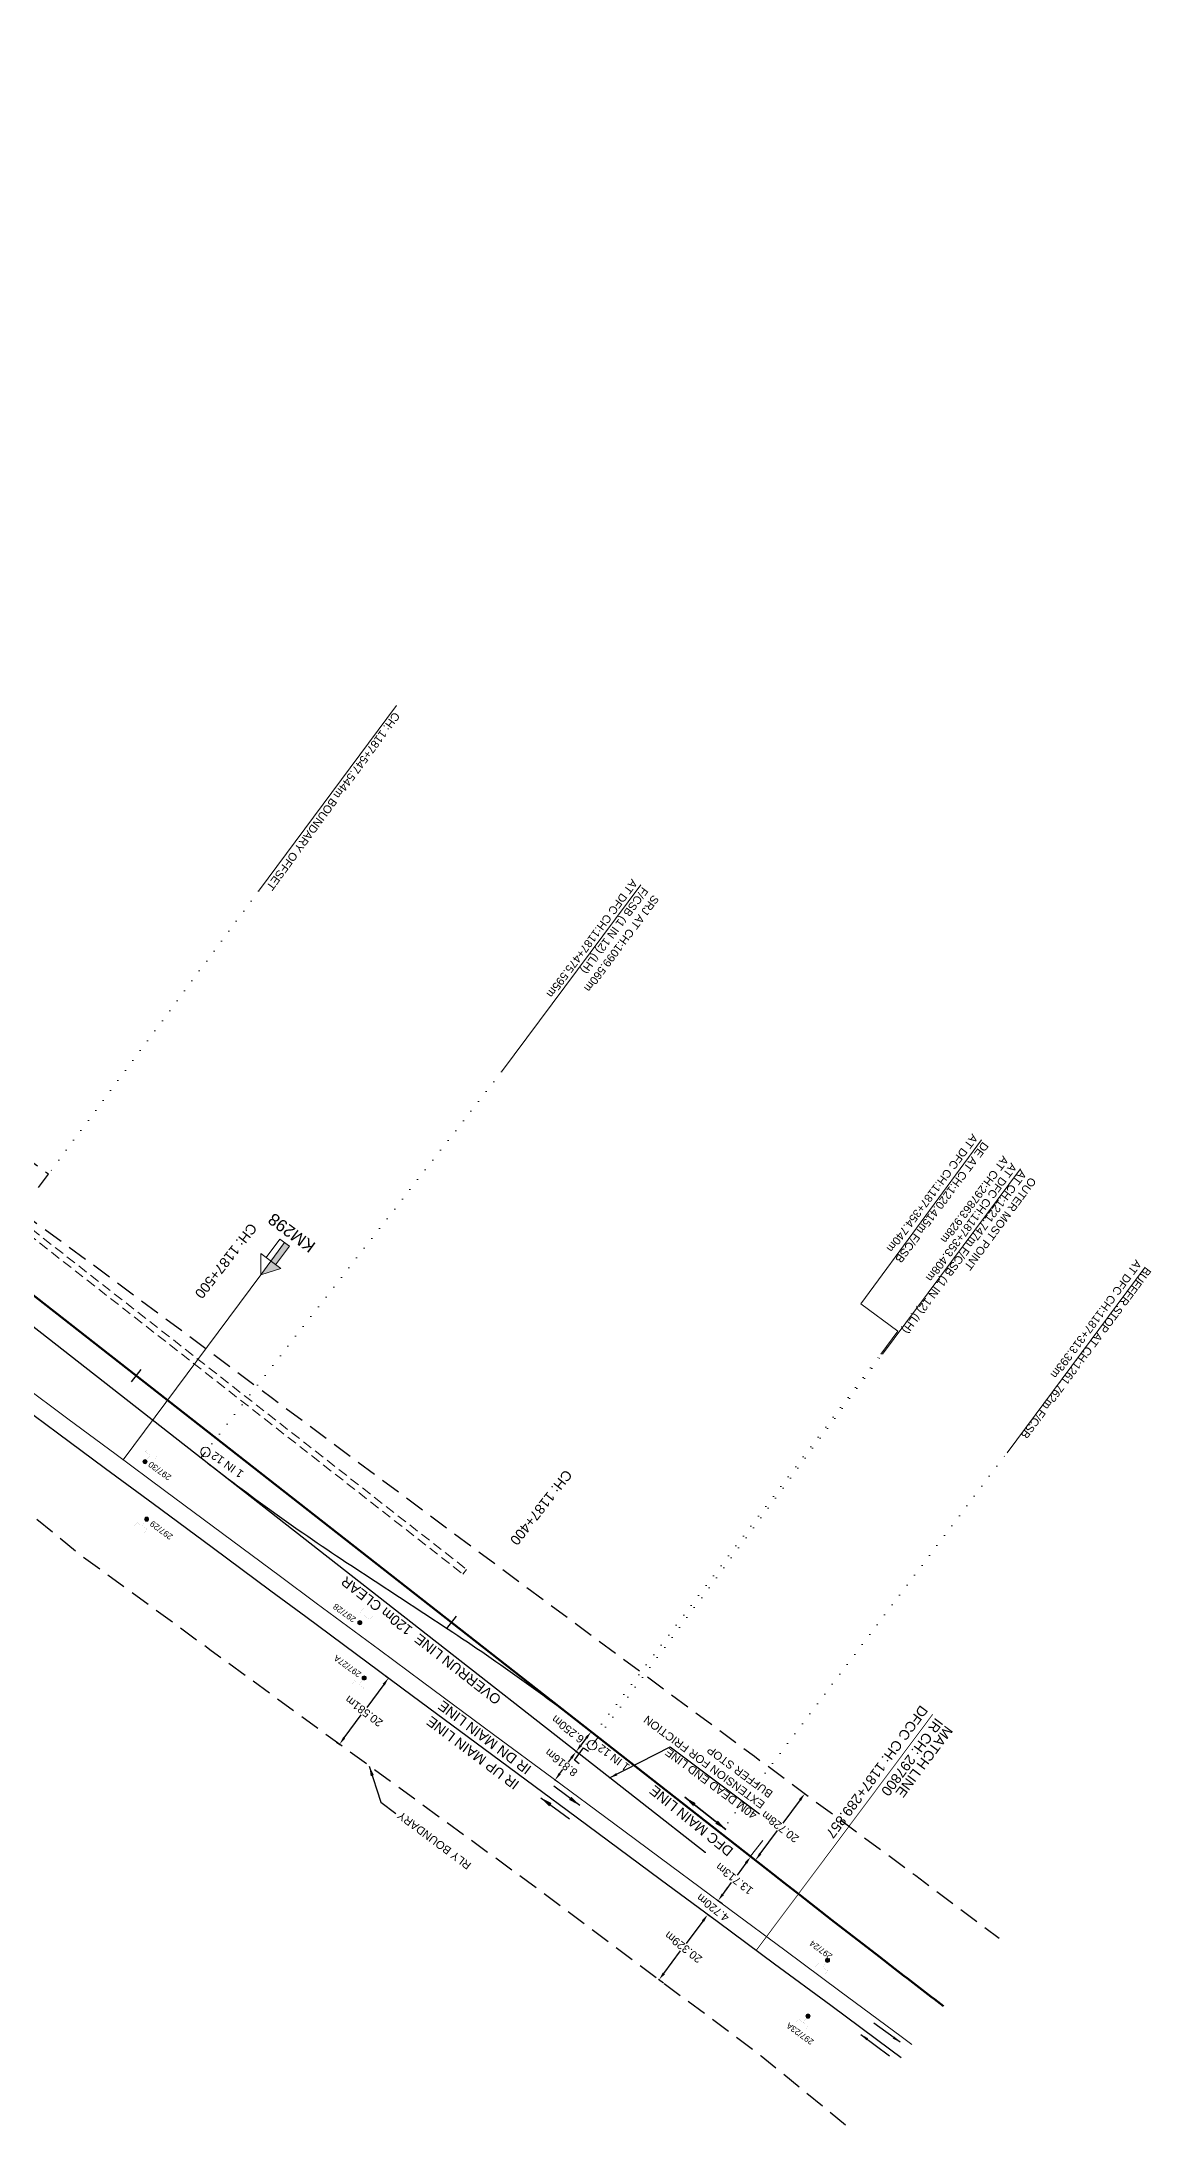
# Model space of a CAD drawing. Header units: metres. Extents: x 643874 to 646664, y 3378445 to 3380508.
# Drawn here: x 646387 to 646664, y 3378445 to 3378966 of the extents above; entities that cross this region are included whole.
import ezdxf
from ezdxf.enums import TextEntityAlignment as Align

# ---------------------------------------------------------------- set-up
doc = ezdxf.new("R2010")
doc.units = ezdxf.units.M
doc.header["$MEASUREMENT"] = 0
doc.header["$PDMODE"] = 35
doc.header["$PDSIZE"] = 1
for name, pattern in [('ACAD_ISO07W100', [3, 0, -3]), ('CENTER', [2, 1.25, -0.25, 0.25, -0.25]), ('DASHED', [0.75, 0.5, -0.25]), ('DASHED2', [0.375, 0.25, -0.125]), ('PHANTOM2', [1.25, 0.625, -0.125, 0.125, -0.125, 0.125, -0.125])]:
    doc.linetypes.add(name, pattern=pattern)
doc.layers.get('Defpoints').update_dxf_attribs({"color": 5, "lineweight": 0})
for name, color, linetype, lineweight in [('C-ALIG-LABL-DG', 1, 'Continuous', 25), ('DOTED LINE', 7, 'ACAD_ISO07W100', 18), ('Existing Chainage', 7, 'Continuous', 0), ('Existing IR Track', 143, 'Continuous', 0), ('Existing Railway Boundary', 36, 'CENTER', 0), ('flow direction', 7, 'Continuous', 0), ('KM STONE', 7, 'Continuous', 0), ('MATCH LINE', 7, 'Continuous', 0), ("NEW CHAWAPAIL STN. SRJ's", 10, 'Continuous', 0), ('OHE MAST', 7, 'Continuous', 0), ('Proposed Chainage', 10, 'Continuous', 0), ('PROPOSED DFCC TRACK', 1, 'Continuous', 0), ("SARAI BANJARA STN SRJ's", 251, 'Continuous', 0)]:
    doc.layers.add(name, color=color, linetype=linetype, lineweight=lineweight)
doc.layers.add('Dimension', color=10, linetype='Continuous')
doc.layers.add("SARAI BANJARA STN. SRJ's", color=10, linetype='Continuous')
doc.styles.add('ARIAL', font='arial.ttf')
doc.styles.get("Standard").update_dxf_attribs({"font": 'arial.ttf'})
doc.styles.add('Style-Arial', font='arial.ttf')
doc.dimstyles.new('ISO-25', dxfattribs={"dimtxt": 2.5, "dimasz": 2.5, "dimexe": 1.25, "dimexo": 0.625, "dimtad": 1, "dimdec": 3, "dimtxsty": 'Standard', "dimcen": 2.5, "dimadec": 0, "dimazin": 0, "dimtfac": 1, "dimtdec": 3, "dimtmove": 0, "dimatfit": 3, "dimfxl": 1, "dimarcsym": 0})
doc.dimstyles.get("Standard").update_dxf_attribs({"dimtxt": 2.5, "dimasz": 2.5, "dimexe": 0.18, "dimexo": 0.0625, "dimgap": 0.09, "dimtad": 0, "dimtih": 1, "dimtoh": 1, "dimdec": 3, "dimzin": 0, "dimdsep": 46, "dimtxsty": 'ARIAL', "dimcen": 0.09, "dimadec": 0, "dimazin": 0, "dimtfac": 1, "dimtdec": 3, "dimtofl": 0, "dimtmove": 0, "dimatfit": 3, "dimfxl": 1, "dimtolj": 1, "dimtzin": 0, "dimarcsym": 0})

# ---------------------------------------------------------------- blocks, each defined once
blk = doc.blocks.new('OHE MAST')
h = blk.add_hatch(color=256)
edge = h.paths.add_edge_path()
edge.add_arc((0, 0), 0.514, 0, 360)
at = {"const_width": 0.01, "flags": 128}
for points in [[(1.5, 3.5), (1.5, 2), (-1.5, 2), (-1.5, 3.5)], [(0, 2), (0, 0)]]:
    blk.add_lwpolyline(points, dxfattribs=at)
blk.add_circle((0, 0), 0.514)
blk = doc.blocks.new('KM POST PLAN')
at = {"extrusion": (0, 0, -1)}
h = blk.add_hatch(color=256, dxfattribs=at)
h.paths.add_polyline_path([(0, -20), (0, -8.5), (3, -8.5), (3, -20)])
h.paths.add_polyline_path([(0, -8.5), (0, 0), (6.3, -8.5), (3, -8.5)], flags=16)
at = {"flags": 128}
for points in [[(0, 0), (-6.3, -8.5), (6.3, -8.5)], [(0, 0), (0, -20)], [(0, 0), (6.3, -8.5)], [(3, -8.5), (3, -20), (-3, -20), (-3, -8.5)]]:
    blk.add_lwpolyline(points, dxfattribs=at)
at = {"style": 'Style-Arial'}
blk.add_attdef('KM-POST', text='', height=6, dxfattribs=at).set_placement((0, -26, -263.9), align=Align.MIDDLE_CENTER)
blk = doc.blocks.new('*D46')
at = {"layer": 'Defpoints', "color": 0, "lineweight": 13, "transparency": 16777216}
for p in [(646565.56, 3378511.09), (646556.26, 3378500.92), (646557.4, 3378500.07)]:
    blk.add_point(p, dxfattribs=at)
at = {"layer": 'Dimension', "color": 0, "lineweight": -2, "transparency": 16777216}
for p, q in [((646563.23, 3378510.33), (646561.02, 3378507.35)), ((646565.46, 3378511.16), (646564.32, 3378512.01)), ((646557.45, 3378502.52), (646559.65, 3378505.5)), ((646557.3, 3378500.15), (646556.16, 3378500.99))]:
    blk.add_line(p, q, dxfattribs=at)
at = {"layer": 'Dimension', "color": 0, "lineweight": 13, "transparency": 16777216}
for points in [[(646562.96, 3378510.53), (646563.5, 3378510.13), (646564.42, 3378511.93)], [(646557.18, 3378502.72), (646557.71, 3378502.32), (646556.26, 3378500.92)]]:
    blk.add_solid(points, dxfattribs=at)
at = {"layer": 'Dimension', "color": 0, "lineweight": 0, "transparency": 16777216, "insert": (646560.34, 3378506.42), "char_height": 2, "attachment_point": 5, "rotation": 142, "style": 'Style-Arial'}
blk.add_mtext('\\A1;13.713m', dxfattribs=at)
blk = doc.blocks.new('TerminatorOpen_0.5')
at = {"color": 0, "linetype": 'ByBlock', "lineweight": -2}
for q in [(-1, 0.25), (-1, 0), (-1, -0.25)]:
    blk.add_line((0, 0), q, dxfattribs=at)
blk = doc.blocks.new('*D47')
at = {"layer": 'Defpoints', "color": 0, "lineweight": 13, "transparency": 16777216}
for p in [(646577.94, 3378527.71), (646577.94, 3378527.71), (646565.6, 3378511.06)]:
    blk.add_point(p, dxfattribs=at)
at = {"layer": 'Dimension', "color": 0, "lineweight": -2, "transparency": 16777216}
for p, q in [((646576.75, 3378526.11), (646572.45, 3378520.31)), ((646566.79, 3378512.66), (646571.09, 3378518.46))]:
    blk.add_line(p, q, dxfattribs=at)
at = {"layer": 'Dimension', "color": 0, "lineweight": 13, "transparency": 16777216}
for points in [[(646576.48, 3378526.31), (646577.01, 3378525.91), (646577.94, 3378527.71)], [(646566.52, 3378512.86), (646567.06, 3378512.47), (646565.6, 3378511.06)]]:
    blk.add_solid(points, dxfattribs=at)
at = {"layer": 'Dimension', "color": 0, "lineweight": 0, "transparency": 16777216, "insert": (646571.77, 3378519.39), "char_height": 2, "attachment_point": 5, "rotation": 142, "style": 'Style-Arial'}
blk.add_mtext('\\A1;20.728m', dxfattribs=at)
blk = doc.blocks.new('*D48')
at = {"layer": 'Defpoints', "color": 0, "lineweight": 13, "transparency": 16777216}
for p in [(646553.68, 3378497.44), (646557.43, 3378500.05), (646554.86, 3378496.57)]:
    blk.add_point(p, dxfattribs=at)
at = {"layer": 'Dimension', "color": 0, "lineweight": -2, "transparency": 16777216}
for p, q in [((646557.45, 3378502.52), (646558.64, 3378504.13)), ((646554.75, 3378496.65), (646553.58, 3378497.52)), ((646557.33, 3378500.12), (646556.16, 3378500.99)), ((646552.49, 3378495.83), (646551.3, 3378494.23))]:
    blk.add_line(p, q, dxfattribs=at)
at = {"layer": 'Dimension', "color": 0, "lineweight": 13, "transparency": 16777216}
for points in [[(646557.18, 3378502.72), (646557.71, 3378502.32), (646556.26, 3378500.92)], [(646552.22, 3378496.03), (646552.76, 3378495.64), (646553.68, 3378497.44)]]:
    blk.add_solid(points, dxfattribs=at)
at = {"layer": 'Dimension', "color": 0, "lineweight": 0, "transparency": 16777216, "insert": (646554.97, 3378499.18), "char_height": 2, "attachment_point": 5, "rotation": 142, "style": 'Style-Arial'}
blk.add_mtext('\\A1;4.720m', dxfattribs=at)
blk = doc.blocks.new('*D49')
at = {"layer": 'Defpoints', "color": 0, "lineweight": 13, "transparency": 16777216}
for p in [(646554.93, 3378496.52), (646541.52, 3378481.16), (646542.76, 3378480.23)]:
    blk.add_point(p, dxfattribs=at)
at = {"layer": 'Dimension', "color": 0, "lineweight": -2, "transparency": 16777216}
for p, q in [((646554.83, 3378496.59), (646553.59, 3378497.52)), ((646552.49, 3378495.85), (646548.29, 3378490.22)), ((646542.71, 3378482.77), (646546.91, 3378488.39)), ((646542.66, 3378480.31), (646541.42, 3378481.24))]:
    blk.add_line(p, q, dxfattribs=at)
at = {"layer": 'Dimension', "color": 0, "lineweight": 13, "transparency": 16777216}
for points in [[(646552.22, 3378496.04), (646552.76, 3378495.65), (646553.69, 3378497.45)], [(646542.45, 3378482.97), (646542.98, 3378482.57), (646541.52, 3378481.16)]]:
    blk.add_solid(points, dxfattribs=at)
at = {"layer": 'Dimension', "color": 0, "lineweight": 0, "transparency": 16777216, "insert": (646547.6, 3378489.31), "char_height": 2, "attachment_point": 5, "rotation": 142, "style": 'Style-Arial'}
blk.add_mtext('\\A1;20.329m', dxfattribs=at)
blk = doc.blocks.new('*D61')
at = {"layer": 'Defpoints', "color": 0, "lineweight": 13, "transparency": 16777216}
for p in [(646473.1, 3378557.17), (646460.84, 3378540.64), (646461.67, 3378540.02)]:
    blk.add_point(p, dxfattribs=at)
at = {"layer": 'Dimension', "color": 0, "lineweight": -2, "transparency": 16777216}
for p, q in [((646472.74, 3378554.95), (646468.49, 3378549.21)), ((646473.2, 3378557.1), (646474.04, 3378556.48)), ((646462.86, 3378541.63), (646467.12, 3378547.37)), ((646460.94, 3378540.57), (646461.77, 3378539.95))]:
    blk.add_line(p, q, dxfattribs=at)
at = {"layer": 'Dimension', "color": 0, "lineweight": 13, "transparency": 16777216}
for points in [[(646472.48, 3378555.15), (646473.01, 3378554.75), (646473.94, 3378556.55)], [(646462.6, 3378541.83), (646463.13, 3378541.43), (646461.67, 3378540.02)]]:
    blk.add_solid(points, dxfattribs=at)
at = {"layer": 'Dimension', "color": 0, "lineweight": 0, "transparency": 16777216, "insert": (646467.8, 3378548.29), "char_height": 2, "attachment_point": 5, "rotation": 143, "style": 'Style-Arial'}
blk.add_mtext('\\A1;20.581m', dxfattribs=at)
blk = doc.blocks.new('*D121')
at = {"layer": 'Defpoints', "color": 0, "lineweight": 13, "transparency": 16777216}
for p in [(646525.29, 3378542.61), (646520.79, 3378538.18), (646521.53, 3378537.62)]:
    blk.add_point(p, dxfattribs=at)
at = {"layer": 'Dimension', "color": 0, "lineweight": -2, "transparency": 16777216}
for p, q in [((646523.35, 3378541.57), (646521.99, 3378539.78)), ((646525.19, 3378542.68), (646524.45, 3378543.24)), ((646521.43, 3378537.69), (646520.69, 3378538.25))]:
    blk.add_line(p, q, dxfattribs=at)
at = {"layer": 'Dimension', "color": 0, "lineweight": 13, "transparency": 16777216}
for points in [[(646521.73, 3378539.98), (646522.26, 3378539.58), (646520.79, 3378538.18)], [(646523.08, 3378541.77), (646523.61, 3378541.37), (646524.55, 3378543.17)]]:
    blk.add_solid(points, dxfattribs=at)
at = {"layer": 'Dimension', "color": 0, "lineweight": 0, "transparency": 16777216, "insert": (646518.73, 3378543.79), "char_height": 2, "attachment_point": 5, "rotation": 142, "style": 'Style-Arial'}
blk.add_mtext('\\A1;6.250m', dxfattribs=at)
blk = doc.blocks.new('*D146')
at = {"layer": 'Defpoints', "color": 0, "lineweight": 13, "transparency": 16777216}
for p in [(646520.78, 3378538.17), (646521.53, 3378537.62), (646516.28, 3378530.54)]:
    blk.add_point(p, dxfattribs=at)
at = {"layer": 'Dimension', "color": 0, "lineweight": -2, "transparency": 16777216}
for p, q in [((646516.72, 3378532.7), (646517.47, 3378533.7)), ((646519.59, 3378536.57), (646518.83, 3378535.54)), ((646521.43, 3378537.69), (646520.68, 3378538.25)), ((646516.18, 3378530.61), (646515.43, 3378531.17))]:
    blk.add_line(p, q, dxfattribs=at)
at = {"layer": 'Dimension', "color": 0, "lineweight": 13, "transparency": 16777216}
for points in [[(646519.33, 3378536.77), (646519.86, 3378536.37), (646520.78, 3378538.17)], [(646516.46, 3378532.9), (646516.99, 3378532.5), (646515.53, 3378531.09)]]:
    blk.add_solid(points, dxfattribs=at)
at = {"layer": 'Dimension', "color": 0, "lineweight": 0, "transparency": 16777216, "insert": (646517.1, 3378535.45), "char_height": 2, "attachment_point": 5, "rotation": 142, "style": 'Style-Arial'}
blk.add_mtext('\\A1;8.816m', dxfattribs=at)
blk = doc.blocks.new('Tick Hor')
blk.add_lwpolyline([(-19.7, 0), (19.7, 0)])

msp = doc.modelspace()

# ---------------------------------------------------------------- linework, layer by layer
at = {"layer": 'DOTED LINE', "color": 1, "linetype": 'ACAD_ISO07W100', "lineweight": 18}
for p, q in [((646441.4542, 3378753.2185), (646388.9705, 3378682.5044)), ((646502.1499, 3378708.0591), (646427.0438, 3378611.5891)), ((646521.533, 3378537.6176), (646596.9196, 3378637.5477)), ((646526.3069, 3378541.8177), (646597.1911, 3378637.3457)), ((646553.0627, 3378512.9816), (646628.4493, 3378612.9117))]:
    msp.add_line(p, q, dxfattribs=at)
at = {"layer": 'Existing Chainage', "color": 7, "linetype": 'Continuous', "lineweight": 13, "flags": 128}
msp.add_lwpolyline([(646407.6706, 3378611.1091), (646442.0129, 3378657.375)], dxfattribs=at)
at = {"layer": 'Existing IR Track', "color": 0, "lineweight": 20, "flags": 128}
msp.add_lwpolyline([(646604.6864, 3378464.9857), (646601.9675, 3378466.9988), (646586.6943, 3378478.3073), (646572.9315, 3378488.5322), (646559.1776, 3378498.7504), (646544.363, 3378509.726), (646530.1122, 3378520.2839), (646515.041, 3378531.456), (646500.1434, 3378542.4994), (646482.4578, 3378555.621), (646471.6564, 3378563.6349), (646455.8754, 3378575.3305), (646446.9708, 3378581.9298), (646432.4539, 3378592.7094), (646418.0021, 3378603.4406), (646405.8789, 3378612.439), (646393.8348, 3378621.3787), (646382.2545, 3378629.9918)], dxfattribs=at)
at = {"layer": 'Existing IR Track', "color": 7, "lineweight": 25, "flags": 128}
msp.add_lwpolyline([(646601.9598, 3378461.6627), (646599.4105, 3378463.5565), (646584.3945, 3378474.7116), (646570.3733, 3378485.0878), (646556.3437, 3378495.4702), (646541.7867, 3378506.2554), (646518.5762, 3378523.4535), (646512.4617, 3378527.9818), (646497.7063, 3378538.9096), (646479.8741, 3378552.1428), (646468.8716, 3378560.3078), (646453.2892, 3378571.8464), (646444.5153, 3378578.3373), (646429.8526, 3378589.2076), (646415.1728, 3378600.0905), (646403.2581, 3378608.9093), (646391.2505, 3378617.7969), (646379.6132, 3378626.4385)], dxfattribs=at)
at = {"layer": 'Existing Railway Boundary', "color": 32, "linetype": 'DASHED2', "lineweight": 25, "ltscale": 20, "flags": 128}
for points in [[(646382.0964, 3378673.152), (646388.9705, 3378682.5044), (646363.2714, 3378701.3938), (646349.725, 3378711.4467), (646334.8174, 3378722.5097), (646319.1741, 3378734.1055), (646303.8417, 3378745.471), (646289.5682, 3378756.1056), (646275.4273, 3378766.6413), (646259.5321, 3378778.4524), (646246.8244, 3378787.8951), (646226.0838, 3378803.2519), (646206.2101, 3378818.0129), (646192.6395, 3378828.1143), (646184.5756, 3378834.0777), (646161.1565, 3378851.5698), (646144.091, 3378864.2664), (646127.7606, 3378876.4397), (646109.8615, 3378889.7571), (646093.3095, 3378902.2382), (646076.755, 3378914.8401), (646063.9377, 3378924.8039), (646043.3351, 3378941.0957), (646022.5406, 3378957.5395), (646006.6961, 3378970.1254), (645990.3051, 3378983.1455), (645970.7144, 3378998.323), (645957.9187, 3379008.2358), (645955.0842, 3379004.5061)], [(646588.1154, 3378444.7903), (646567.005, 3378462.112), (646508.624, 3378505.748), (646429.651, 3378563.418), (646396.278, 3378587.827), (646351.975, 3378624.279), (646250.443, 3378698.374), (646079.983, 3378824.799), (646056.47, 3378841.774), (646023.57, 3378867.213), (646021.684, 3378868.432), (645994.578, 3378887.898), (645990.594, 3378890.304), (645955.823, 3378914.816), (645918.998, 3378942.687), (645844.461, 3378997.23)], [(646382.0964, 3378673.152), (646404.404, 3378656.749), (646444.656, 3378626.744), (646484.254, 3378597.245), (646565.358, 3378537.027), (646605.623, 3378507.215), (646626.494, 3378491.5631)]]:
    msp.add_lwpolyline(points, dxfattribs=at)
at = {"layer": 'Existing Railway Boundary', "color": 1, "linetype": 'Continuous', "ltscale": 5, "flags": 128}
msp.add_lwpolyline([(646475.8999, 3378799.6815), (646441.4542, 3378753.2185)], dxfattribs=at)
at = {"layer": 'MATCH LINE', "linetype": 'PHANTOM2', "ltscale": 15, "const_width": 0.2}
msp.add_lwpolyline([(646609.879, 3378547.5181), (646565.7739, 3378488.4916)], dxfattribs=at)
at = {"layer": 'Proposed Chainage', "flags": 128}
msp.add_lwpolyline([(646567.4058, 3378515.9932), (646564.3236, 3378512.0561)], dxfattribs=at)
at = {"layer": 'PROPOSED DFCC TRACK', "color": 5, "linetype": 'DASHED', "lineweight": 13, "ltscale": 5}
msp.add_line((646492.5173, 3378582.5572), (646493.442, 3378583.7384), dxfattribs=at)
at = {"layer": "SARAI BANJARA STN. SRJ's", "color": 1, "lineweight": 25, "flags": 128}
msp.add_lwpolyline([(646521.533, 3378537.6176), (646414.8911, 3378621.103), (645920.5122, 3379008.1309), (645916.5752, 3379011.2128), (645912.6384, 3379014.2931), (645908.7014, 3379017.3711), (645904.7635, 3379020.4458), (645900.8266, 3379023.5143), (645896.8855, 3379026.5796), (645892.9416, 3379029.6392), (645888.9901, 3379032.6954, 0.00313394), (645859.1469, 3379055.4419), (645855.1566, 3379058.439), (645851.1611, 3379061.4309), (645847.1608, 3379064.4185), (645843.1543, 3379067.4043), (645839.1469, 3379070.3857), (645835.1365, 3379073.3652), (645831.1239, 3379076.3439), (645827.1096, 3379079.3226), (645587.7305, 3379256.9303)], format="xyb", dxfattribs=at)
at = {"layer": "SARAI BANJARA STN. SRJ's", "color": 1, "lineweight": 50, "flags": 128}
msp.add_lwpolyline([(646612.5727, 3378474.5969, -0.00136646), (646600.4293, 3378483.9115), (646596.473, 3378486.9688), (646592.5214, 3378490.0323), (646588.5739, 3378493.1011), (646584.6299, 3378496.1743), (646580.6886, 3378499.251), (646576.7494, 3378502.3304), (646572.8116, 3378505.4115), (646568.8744, 3378508.4935), (646418.7438, 3378626.0243), (645924.3649, 3379013.0522)], format="xyb", dxfattribs=at)
at = {"layer": "SARAI BANJARA STN. SRJ's", "color": 1, "lineweight": 20, "flags": 128}
for points in [[(646536.9858, 3378754.8231), (646502.1451, 3378708.0627)], [(646631.8305, 3378683.846), (646597.3129, 3378637.5093)], [(646662.9669, 3378659.2483), (646628.4493, 3378612.9117)]]:
    msp.add_lwpolyline(points, dxfattribs=at)
at = {"layer": "SARAI BANJARA STN. SRJ's", "color": 1, "linetype": 'Continuous', "lineweight": 20, "flags": 128}
msp.add_lwpolyline([(646622.0988, 3378691.1244), (646591.9178, 3378650.1454), (646601.135, 3378643.2713), (646596.9196, 3378637.5477)], dxfattribs=at)
at = {"layer": "SARAI BANJARA STN. SRJ's", "linetype": 'Continuous', "lineweight": 20, "flags": 128}
msp.add_lwpolyline([(646428.2254, 3378613.0784), (646427.0438, 3378611.5892)], dxfattribs=at)
at = {"layer": "SARAI BANJARA STN. SRJ's", "lineweight": 25, "flags": 128}
msp.add_lwpolyline([(646526.307, 3378541.8178, 0.02078913), (646488.8318, 3378568.7207), (646464.5171, 3378584.6877, -0.02078909), (646427.042, 3378611.5906)], format="xyb", dxfattribs=at)
at = {"layer": "SARAI BANJARA STN. SRJ's", "color": 1, "lineweight": 25, "flags": 128}
for points in [[(646521.5847, 3378535.1771), (646520.382, 3378536.0735), (646522.6841, 3378539.1619), (646523.8868, 3378538.2655)], [(646553.0406, 3378512.9517), (646521.533, 3378537.6176)]]:
    msp.add_lwpolyline(points, dxfattribs=at)
at = {"layer": "SARAI BANJARA STN. SRJ's", "linetype": 'Continuous', "lineweight": 13, "flags": 128}
msp.add_lwpolyline([(646524.8128, 3378539.8136), (646526.307, 3378541.8178)], dxfattribs=at)
at = {"layer": "SARAI BANJARA STN. SRJ's", "linetype": 'Continuous', "lineweight": 20}
msp.add_circle((646428.2254, 3378613.0784), 1.2, dxfattribs=at)
at = {"layer": "SARAI BANJARA STN. SRJ's", "linetype": 'Continuous', "lineweight": 13}
msp.add_circle((646524.8128, 3378539.8136), 1.2, dxfattribs=at)

# ---------------------------------------------------------------- block references
at = {"layer": 'C-ALIG-LABL-DG', "color": 1, "linetype": 'Continuous', "lineweight": 25, "xscale": 0.1, "yscale": 0.1, "zscale": 0.1, "rotation": 231.9441422366421}
for p in [(646410.8789, 3378632.1813, 0.1), (646489.62, 3378570.5384, 0.1)]:
    msp.add_blockref('Tick Hor', p, dxfattribs=at)
at = {"layer": 'KM STONE'}
ref = msp.add_blockref('KM POST PLAN', (646442.0129, 3378657.375), dxfattribs=dict(at, xscale=0.4999999999999998, yscale=0.4999999999999998, zscale=0.4999999999999998, rotation=143.5234969409069))
ref.add_attrib('KM-POST', 'KM298', dxfattribs={"layer": '0', "height": 3, "rotation": 143.523497, "style": 'Style-Arial'}).set_placement((646449.7414, 3378667.8283), align=Align.MIDDLE_CENTER)
at = {"layer": 'OHE MAST', "lineweight": 13}
for p, rotation in [((646413.115, 3378610.65), 323.3908318566117), ((646413.504, 3378596.285), 143.3908318566117), ((646466.784, 3378570.431), 323.3908318566117), ((646467.849, 3378556.611), 143.3908318566117), ((646583.5822, 3378486.0115), 143.3908318566117), ((646578.7267, 3378472.0875), 143.3908318566117)]:
    msp.add_blockref('OHE MAST', p, dxfattribs=dict(at, rotation=rotation))

# ---------------------------------------------------------------- texts
at = {"layer": 'Existing IR Track', "color": 7, "lineweight": 0, "style": 'ARIAL'}
for s, p in [('IR DN MAIN LINE', (646486.7805, 3378550.1132)), ('IR UP MAIN LINE', (646483.9059, 3378546.2086))]:
    msp.add_text(s, height=2.5, rotation=143, dxfattribs=at).set_placement(p, align=Align.MIDDLE_RIGHT)
at = {"layer": 'Existing Railway Boundary', "color": 1, "linetype": 'Continuous', "ltscale": 5}
msp.add_text('CH: 1187+547.544m BOUNDARY OFFSET', height=2, rotation=233.811199, dxfattribs=at).set_placement((646475.3322, 3378798.2023))
at = {"layer": 'Existing Railway Boundary', "linetype": 'Continuous', "ltscale": 5, "style": 'ARIAL'}
msp.add_text('RLY BOUNDARY', height=2, rotation=143.203627, dxfattribs=at).set_placement((646477.1396, 3378523.3797), align=Align.RIGHT)
at = {"layer": 'MATCH LINE', "linetype": 'Continuous'}
for s, p in [('IR CH: 297800', (646610.6383, 3378546.834)), ('MATCH LINE', (646613.0769, 3378544.9008))]:
    msp.add_text(s, height=2.5, rotation=233.337436, dxfattribs=at).set_placement(p)
at = {"layer": "NEW CHAWAPAIL STN. SRJ's", "lineweight": 13, "insert": (646531.5754, 3378551.341), "char_height": 2, "width": 44.835286, "attachment_point": 6, "rotation": 143.390653, "line_spacing_factor": 0.648, "style": 'ARIAL'}
msp.add_mtext('\\A1;\\pxsm1,ql;40M DEAD END LINE  EXTENSION FOR FRICTION BUFFER STOP ', dxfattribs=at)
at = {"layer": 'OHE MAST', "style": 'ARIAL'}
for s, p in [('297/30', (646414.6384, 3378610.8349)), ('297/29', (646415.0235, 3378596.0018)), ('297/28', (646460.7733, 3378575.3151)), ('297/27A', (646460.9741, 3378562.4407)), ('297/24', (646579.8115, 3378491.1287)), ('297/23A', (646574.0043, 3378470.5783))]:
    msp.add_text(s, height=1.5, rotation=144, dxfattribs=at).set_placement(p, align=Align.RIGHT)
at = {"layer": 'Proposed Chainage', "color": 1, "lineweight": 0, "insert": (646584.0038, 3378517.0223), "char_height": 2.5, "attachment_point": 6, "rotation": 233.519456, "line_spacing_factor": 0.6, "style": 'Style-Arial'}
msp.add_mtext(' DFCC CH: 1187+289.857', dxfattribs=at)
at = {"layer": "SARAI BANJARA STN SRJ's", "color": 0, "lineweight": 13, "insert": (646628.2059, 3378686.6885), "char_height": 2, "width": 34.836459, "attachment_point": 4, "rotation": 233.301951, "line_spacing_factor": 0.648, "style": 'Style-Arial'}
msp.add_mtext('\\A1;\\pxsm1;AT {\\A0;CH:297863.928m}', dxfattribs=at)
at = {"layer": "SARAI BANJARA STN. SRJ's", "linetype": 'Continuous', "lineweight": 13, "style": 'ARIAL'}
msp.add_text('OVERRUN LINE  120m CLEAR', height=2.5, rotation=141.961037, dxfattribs=at).set_placement((646502.3199, 3378551.7016))
at = {"layer": "SARAI BANJARA STN. SRJ's", "color": 10, "linetype": 'Continuous', "lineweight": 13, "style": 'ARIAL'}
msp.add_text(' DFC MAIN LINE', height=2.5, rotation=140.801471, dxfattribs=at).set_placement((646540.443, 3378529.9608), align=Align.RIGHT)
at = {"layer": "SARAI BANJARA STN. SRJ's", "color": 1, "lineweight": 13, "char_height": 2, "attachment_point": 4, "line_spacing_factor": 0.648, "style": 'Style-Arial'}
for s, insert, width, rotation in [('\\A1;\\pxsm1;SRJ AT CH:{\\A0;1099.560}m \\PF/CSB {\\A0;(1 IN 12)} (LH)\\PAT DFC {\\A0;CH:1187+475.595m }', (646538.1596, 3378753.8667), 54.896517, 233.426366), ('\\A1;\\pxsm1;DE AT CH:{\\A0;1220.415}m F/CSB\\PAT DFC {\\A0;CH:1187+354.740m}', (646621.8597, 3378691.1723), 45.841651, 233.206601), ('\\A1;\\pxsm0.9;OUTER MOST POINT\\PAT CH:{\\A0;1221.747}m F/CSB {\\A0;(1 IN 12)} (LH)\\PAT DFC {\\A0;CH:1187+353.408m }', (646632.6593, 3378683.1248), 54.896517, 233.426366), ('\\A1;\\pxsm0.9;BUFFER STOP AT CH:1261.762m F/CSB AT DFC {\\A0;CH:1187+313.393m }', (646662.6022, 3378659.8184), 54.896517, 233.426366)]:
    msp.add_mtext(s, dxfattribs=dict(at, insert=insert, width=width, rotation=rotation))
at = {"layer": "SARAI BANJARA STN. SRJ's", "linetype": 'Continuous', "lineweight": 13, "char_height": 2, "attachment_point": 4, "line_spacing_factor": 0.60036, "style": 'ARIAL'}
for insert, rotation in [((646437.3402, 3378607.2441), 144.379864), ((646533.7704, 3378533.9378), 142.768785)]:
    msp.add_mtext('1 IN 12', dxfattribs=dict(at, insert=insert, rotation=rotation))

# ---------------------------------------------------------------- dimensions: what is measured, and where the dimension line sits
at = {"layer": 'Dimension', "color": 7, "lineweight": 0}
for p1, p2, distance, picture, middle, turn in [((646473.1035, 3378557.1705), (646460.8402, 3378540.6421), 1.0358, '*D61', (646467.8037, 3378548.2891), 143), ((646554.9297, 3378496.5179), (646542.7588, 3378480.2344), -1.5523, '*D49', (646547.6009, 3378489.3055), 142)]:
    dim = msp.add_aligned_dim(p1=p1, p2=p2, distance=distance, dimstyle='Standard', override={"dimtxt": 2, "dimasz": 2, "dimexe": 0.125, "dimexo": 0.125, "dimgap": 0.125, "dimtad": 1, "dimtih": 0, "dimtoh": 0, "dimzin": 3, "dimpost": 'm', "dimtxsty": 'Style-Arial', "dimsah": 1, "dimadec": 4, "dimazin": 3, "dimtmove": 2, "dimatfit": 1, "dimldrblk": 'TerminatorOpen_0.5', "dimfrac": 2, "dimtzin": 11}, dxfattribs=at)
    dim.commit()
    dim.dimension.update_dxf_attribs({"geometry": picture, "text_midpoint": middle, "text_rotation": turn})
at = {"layer": 'Dimension', "color": 10, "lineweight": 0}
for base, p1, p2, angle, picture, middle in [((646520.7887, 3378538.1786), (646525.2947, 3378542.6085), (646521.533, 3378537.6176), 232.993792, '*D121', (646518.7287, 3378543.7928)), ((646520.7847, 3378538.1732), (646516.2799, 3378530.5376), (646521.5332, 3378537.6179), 53.426366, '*D146', (646517.0956, 3378535.4463))]:
    dim = msp.add_linear_dim(base=base, p1=p1, p2=p2, angle=angle, dimstyle='Standard', override={"dimtxt": 2, "dimasz": 2, "dimexe": 0.125, "dimexo": 0.125, "dimgap": 0.125, "dimtad": 1, "dimtih": 0, "dimtoh": 0, "dimzin": 3, "dimpost": 'm', "dimtxsty": 'Style-Arial', "dimsah": 1, "dimadec": 4, "dimazin": 3, "dimtmove": 2, "dimatfit": 1, "dimldrblk": 'TerminatorOpen_0.5', "dimfrac": 2, "dimtzin": 11}, dxfattribs=at)
    dim.commit()
    dim.dimension.update_dxf_attribs({"geometry": picture, "text_midpoint": middle, "dimtype": 161, "text_rotation": 142})
for p1, p2, distance, picture, middle in [((646565.6011, 3378511.056), (646577.9352, 3378527.7149), 0, '*D47', (646571.7682, 3378519.3855)), ((646565.5587, 3378511.0892), (646557.3955, 3378500.0707), -1.4185, '*D46', (646560.3373, 3378506.4244))]:
    dim = msp.add_aligned_dim(p1=p1, p2=p2, distance=distance, dimstyle='Standard', override={"dimtxt": 2, "dimasz": 2, "dimexe": 0.125, "dimexo": 0.125, "dimgap": 0.125, "dimtad": 1, "dimtih": 0, "dimtoh": 0, "dimzin": 3, "dimpost": 'm', "dimtxsty": 'Style-Arial', "dimsah": 1, "dimadec": 4, "dimazin": 3, "dimtmove": 2, "dimatfit": 1, "dimldrblk": 'TerminatorOpen_0.5', "dimfrac": 2, "dimtzin": 11}, dxfattribs=at)
    dim.commit()
    dim.dimension.update_dxf_attribs({"geometry": picture, "text_midpoint": middle, "text_rotation": 142})
at = {"layer": 'Dimension', "color": 7, "lineweight": 0}
dim = msp.add_aligned_dim(p1=(646557.4286, 3378500.0462), p2=(646554.8553, 3378496.573), distance=-1.4597, text='4.720m', dimstyle='Standard', override={"dimtxt": 2, "dimasz": 2, "dimexe": 0.125, "dimexo": 0.125, "dimgap": 0.125, "dimtad": 1, "dimtih": 0, "dimtoh": 0, "dimzin": 3, "dimpost": 'm', "dimtxsty": 'Style-Arial', "dimsah": 1, "dimadec": 4, "dimazin": 3, "dimtmove": 2, "dimatfit": 1, "dimldrblk": 'TerminatorOpen_0.5', "dimfrac": 2, "dimtzin": 11}, dxfattribs=at)
dim.commit()
dim.dimension.update_dxf_attribs({"geometry": '*D48', "text_midpoint": (646554.9691, 3378499.1786), "text_rotation": 142})

# ---------------------------------------------------------------- leaders
at = {"layer": 'Existing Railway Boundary', "linetype": 'Continuous', "ltscale": 5}
msp.add_leader([(646469.1375, 3378534.583), (646471.9766, 3378525.5191), (646475.7497, 3378522.723)], dimstyle='ISO-25', override={"dimtxt": 3, "dimtad": 0}, dxfattribs=at)
at = {"layer": 'flow direction', "lineweight": 0}
for points, override in [([(646521.7313, 3378524.7483), (646515.2264, 3378529.5521)], {"dimtxt": 0.5, "dimasz": 3, "dimtad": 0}), ([(646511.9659, 3378526.6835), (646519.1332, 3378521.3881)], {"dimtxt": 0.5, "dimasz": 3, "dimtad": 0}), ([(646591.9489, 3378467.4929), (646599.1162, 3378462.1974)], {"dimtxt": 0.5, "dimasz": 2, "dimtad": 0}), ([(646601.7143, 3378465.5577), (646595.2094, 3378470.3614)], {"dimtxt": 0.5, "dimasz": 2, "dimtad": 0})]:
    msp.add_leader(points, dimstyle='ISO-25', override=override, dxfattribs=at)
at = {"layer": "NEW CHAWAPAIL STN. SRJ's", "lineweight": 13}
msp.add_leader([(646529.1791, 3378531.6318), (646544.2762, 3378539.3702), (646566.6376, 3378522.6628)], dimstyle='Standard', override={"dimasz": 2, "dimgap": 0.25}, dxfattribs=at)
at = {"layer": 'PROPOSED DFCC TRACK', "linetype": 'Continuous', "lineweight": 0}
for points in [[(646547.9867, 3378526.7978), (646558.2337, 3378518.7134)], [(646558.2337, 3378518.7134), (646547.9867, 3378526.7978)]]:
    msp.add_leader(points, dimstyle='ISO-25', override={"dimtxt": 3, "dimasz": 3, "dimtad": 0, "dimdec": 3, "dimzin": 2, "dimtdec": 3}, dxfattribs=at)

# ---------------------------------------------------------------- next in the draw order: texts
at = {"layer": 'C-ALIG-LABL-DG', "color": 1, "linetype": 'Continuous', "lineweight": 25, "char_height": 2.5, "width": 31.503939, "attachment_point": 6, "rotation": 231.944142, "style": 'ARIAL', "bg_fill": 3, "box_fill_scale": 1.028571, "bg_fill_color": 256, "bg_fill_true_color": 13158600, "bg_fill_transparency": 0}
for s, insert in [('CH: 1187+500', (646426.3513, 3378651.9453)), ('CH: 1187+400', (646505.0923, 3378590.3024))]:
    msp.add_mtext(s, dxfattribs=dict(at, insert=insert))

# ---------------------------------------------------------------- next in the draw order: linework, layer by layer
at = {"layer": 'PROPOSED DFCC TRACK', "color": 5, "linetype": 'DASHED', "lineweight": 13, "ltscale": 5}
for points in [[(645957.8736, 3379003.0117), (646099.7152, 3378891.9701), (646214.7083, 3378801.9469), (646296.1691, 3378738.1747), (646493.442, 3378583.7384)], [(645956.9489, 3379001.8306), (646098.7905, 3378890.7889), (646213.7837, 3378800.7658), (646295.2445, 3378736.9936), (646492.5173, 3378582.5572)]]:
    msp.add_lwpolyline(points, dxfattribs=at)

doc.saveas('drawing.dxf')
